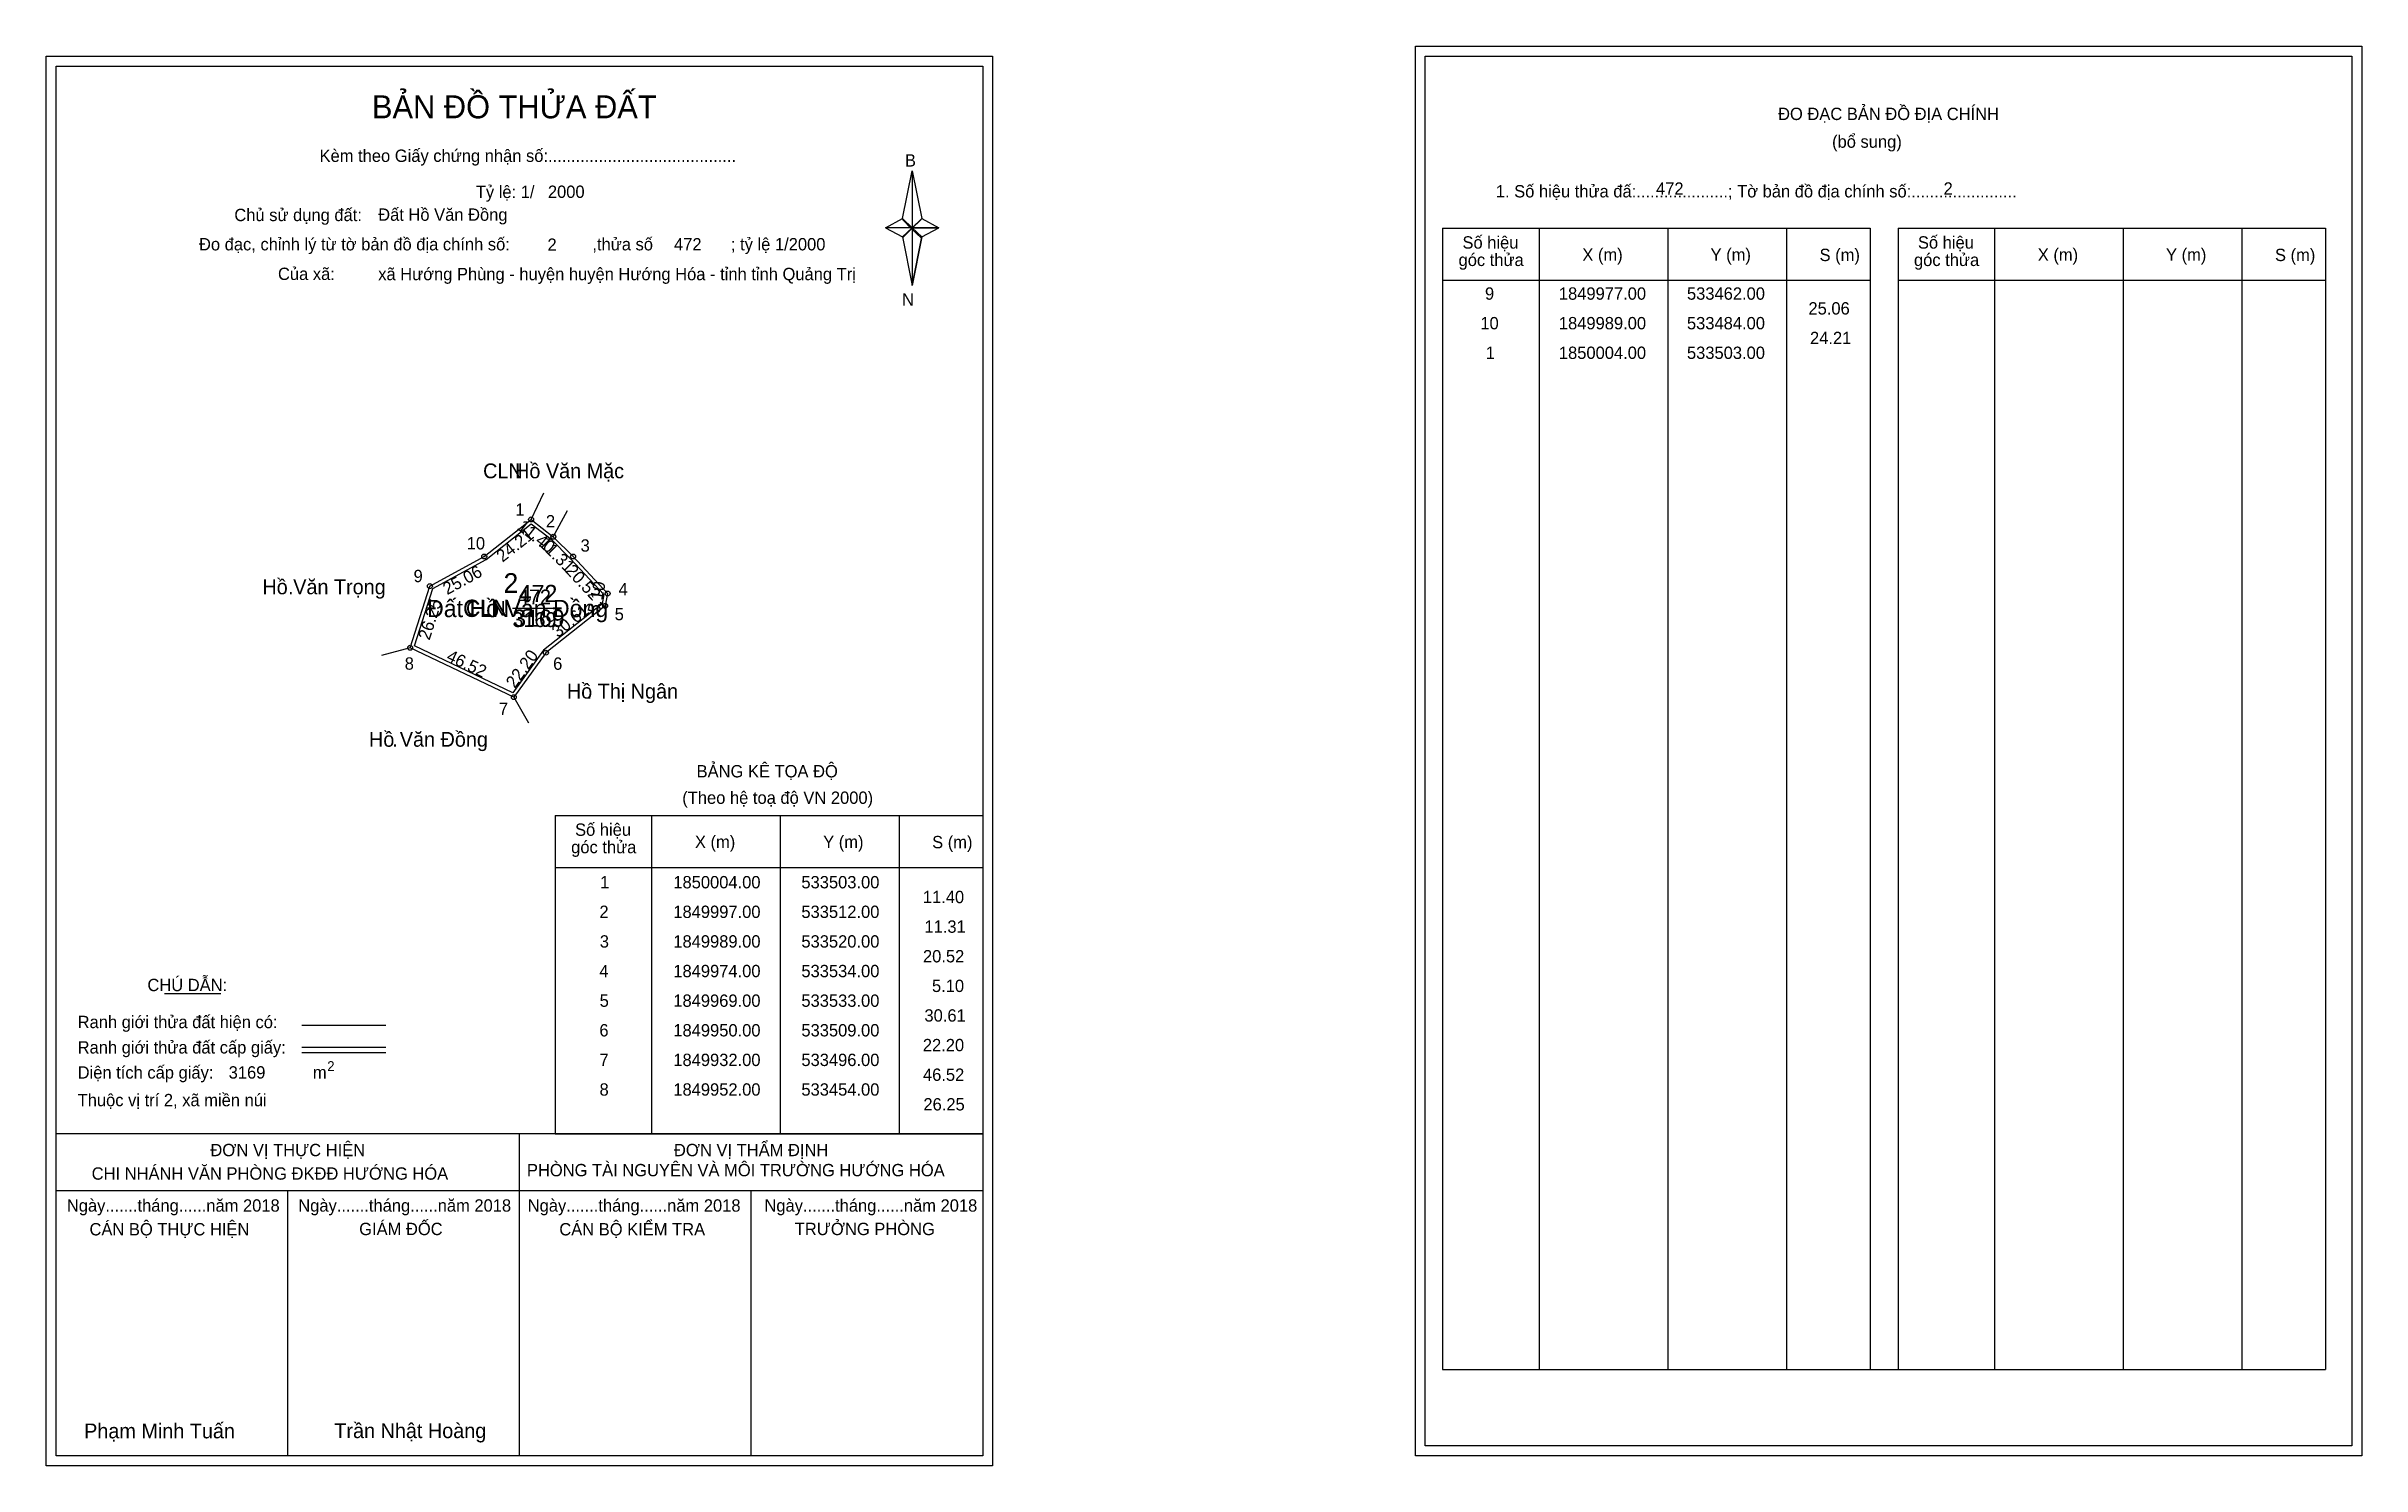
# Model space of a CAD drawing. Extents: x 533307 to 534245, y 1849621 to 1850196.
import ezdxf

# ---------------------------------------------------------------- set-up
doc = ezdxf.new("R2010")
doc.units = 0
for name, color, linetype in [('Level 1', 7, 'Continuous'), ('Level 10', 7, 'Continuous'), ('Level 11', 7, 'Continuous'), ('Level 13', 7, 'Continuous'), ('Level 2', 7, 'Continuous'), ('Level 27', 7, 'Continuous'), ('Level 3', 7, 'Continuous'), ('Level 36', 7, 'Continuous'), ('Level 4', 7, 'Continuous'), ('Level 49', 7, 'Continuous'), ('Level 5', 7, 'Continuous'), ('Level 53', 7, 'Continuous'), ('Level 55', 7, 'Continuous'), ('Level 6', 7, 'Continuous'), ('Level 60', 7, 'Continuous'), ('Level 63', 7, 'Continuous'), ('Level 7', 7, 'Continuous'), ('Level 9', 7, 'Continuous')]:
    doc.layers.add(name, color=color, linetype=linetype)

msp = doc.modelspace()

# ---------------------------------------------------------------- linework, layer by layer
at = {"layer": 'Level 1'}
for p, q in [((533310.59, 1850187.73), (533310.59, 1850187.73)), ((533865.24, 1850191.73), (533865.24, 1850191.73)), ((533653.44, 1850125.96), (533657.37, 1850145.24)), ((533657.37, 1850145.24), (533657.37, 1850122.19)), ((533657.37, 1850145.24), (533661.31, 1850125.96)), ((533646.55, 1850122.19), (533653.44, 1850125.96)), ((533653.44, 1850125.96), (533657.37, 1850122.19)), ((533657.08, 1850121.76), (533653.44, 1850125.52)), ((533657.37, 1850122.19), (533653.44, 1850118.51)), ((533657.08, 1850121.76), (533653.44, 1850118.07)), ((533653.44, 1850118.07), (533657.08, 1850121.76)), ((533653.44, 1850118.51), (533657.37, 1850098.79)), ((533661.01, 1850125.52), (533657.08, 1850121.76)), ((533657.08, 1850121.76), (533661.01, 1850125.52)), ((533661.01, 1850118.07), (533657.08, 1850121.76)), ((533661.31, 1850125.96), (533657.37, 1850122.19)), ((533657.37, 1850122.19), (533657.37, 1850098.79)), ((533657.37, 1850122.19), (533668.19, 1850122.19)), ((533657.37, 1850122.19), (533661.31, 1850118.51)), ((533661.31, 1850118.51), (533657.37, 1850098.79)), ((533661.31, 1850118.51), (533668.19, 1850122.19)), ((533872.3, 1850122.02), (534045.51, 1850122.02)), ((533911.48, 1849659.49), (533911.48, 1850122.02)), ((533963.63, 1849659.49), (533963.63, 1850122.02)), ((534011.57, 1850122.02), (534011.57, 1849659.49)), ((534045.51, 1850122.02), (534045.51, 1849659.49)), ((534056.82, 1850122.02), (534230.02, 1850122.02)), ((534096, 1849659.49), (534096, 1850122.02)), ((534148.14, 1849659.49), (534148.14, 1850122.02)), ((534196.09, 1850122.02), (534196.09, 1849659.49)), ((534230.02, 1850122.02), (534230.02, 1849659.49)), ((533872.3, 1850100.96), (534045.51, 1850100.96)), ((534056.82, 1850100.96), (534230.02, 1850100.96)), ((533512.78, 1849884.07), (533685.98, 1849884.07)), ((533551.96, 1849755.02), (533551.96, 1849884.07)), ((533604.1, 1849755.02), (533604.1, 1849884.07)), ((533652.05, 1849884.07), (533652.05, 1849755.02)), ((533512.78, 1849863.02), (533685.98, 1849863.02)), ((533354.43, 1849811.86), (533377.23, 1849811.86)), ((533410.16, 1849799.05), (533444.18, 1849799.05)), ((533410.16, 1849790.15), (533444.18, 1849790.15)), ((533410.16, 1849787.96), (533444.18, 1849787.96)), ((533524.25, 1849755.02), (533310.59, 1849755.02)), ((533685.98, 1849755.02), (533476.3, 1849755.02)), ((533498.29, 1849624.58), (533498.29, 1849755.02)), ((533512.78, 1849755.02), (533685.98, 1849755.02)), ((533685.99, 1849731.92), (533310.59, 1849731.92)), ((533404.44, 1849624.58), (533404.44, 1849731.92)), ((533592.14, 1849624.58), (533592.14, 1849731.92)), ((533872.3, 1849659.49), (534230.02, 1849659.49)), ((533685.98, 1849624.58), (533685.98, 1849624.58)), ((534240.64, 1849628.58), (534240.64, 1849628.58))]:
    msp.add_line(p, q, dxfattribs=at)
for points in [[(533653.44, 1850125.96), (533657.37, 1850145.24), (533657.37, 1850122.19)], [(533646.55, 1850122.19), (533653.44, 1850118.51), (533657.37, 1850122.19)], [(533657.37, 1850122.19), (533661.31, 1850125.96), (533668.19, 1850122.19)], [(533657.37, 1850122.19), (533657.37, 1850098.79), (533661.31, 1850118.51)]]:
    msp.add_lwpolyline(points, close=True, dxfattribs=at)
at = {"layer": 'Level 10'}
for points in [[(533503, 1850004), (533512, 1849997), (533520, 1849989), (533534, 1849974), (533533, 1849969), (533509, 1849950), (533496, 1849932), (533454, 1849952), (533462, 1849977), (533484, 1849989)], [(533503.01, 1850002.22), (533511.07, 1849995.95), (533518.99, 1849988.03), (533532.49, 1849973.57), (533531.73, 1849969.78), (533507.98, 1849950.98), (533495.55, 1849933.77), (533455.71, 1849952.74), (533463.16, 1849976.04), (533484.77, 1849987.83)]]:
    msp.add_lwpolyline(points, close=True, dxfattribs=at)
at = {"layer": 'Level 11'}
for centre in [(533503, 1850004), (533503, 1850004), (533512, 1849997), (533484, 1849989), (533520, 1849989), (533462, 1849977), (533533, 1849969), (533534, 1849974), (533454, 1849952), (533509, 1849950), (533496, 1849932)]:
    msp.add_circle(centre, 1, dxfattribs=at)
at = {"layer": 'Level 27'}
for p, q in [((533503, 1850004), (533508.16, 1850014.83)), ((533512, 1849997), (533517.69, 1850007.57)), ((533454, 1849952), (533442.42, 1849948.86)), ((533496, 1849932), (533501.99, 1849921.6))]:
    msp.add_line(p, q, dxfattribs=at)
at = {"layer": 'Level 3'}
for p, q in [((533872.3, 1850122.02), (533872.3, 1849659.49)), ((534056.82, 1850122.02), (534056.82, 1849659.49)), ((533512.78, 1849884.07), (533512.78, 1849755.02))]:
    msp.add_line(p, q, dxfattribs=at)
at = {"layer": 'Level 63'}
for points in [[(533861.24, 1850195.73), (534244.64, 1850195.73), (534244.64, 1849624.58), (533861.24, 1849624.58)], [(533306.59, 1850191.73), (533689.99, 1850191.73), (533689.99, 1849620.58), (533306.59, 1849620.58)], [(533310.59, 1850187.73), (533685.99, 1850187.73), (533685.99, 1849624.58), (533310.59, 1849624.58)], [(533865.24, 1850191.73), (534240.64, 1850191.73), (534240.64, 1849628.58), (533865.24, 1849628.58)]]:
    msp.add_lwpolyline(points, close=True, dxfattribs=at)
at = {"layer": 'Level 9'}
msp.add_line((533495.43, 1849968), (533512.79, 1849968), dxfattribs=at)

# ---------------------------------------------------------------- texts
at = {"layer": 'Level 1'}
for s, height, p in [('BẢN ĐỒ THỬA ĐẤT', 9.3313, (533438.52, 1850166.54)), ('ĐO ĐẠC BẢN ĐỒ ĐỊA CHÍNH', 5, (534008.19, 1850165.85)), ('(bổ sung)', 5, (534030.07, 1850154.61)), ('Kèm theo Giấy chứng nhận số:.........................................', 5, (533417.29, 1850148.88)), ('B', 5, (533654.46, 1850147)), ('1. Số hiệu thửa đấ:....................; Tờ bản đồ địa chính số:.......................', 5, (533893.85, 1850134.49)), ('Chủ sử dụng đất:', 5, (533382.77, 1850124.89)), ('Đo đạc, chỉnh lý từ tờ bản đồ địa chính số:                  ,thửa số                 ; tỷ lệ 1/2000', 5, (533368.45, 1850113.03)), ('Số hiệu', 5, (533880.33, 1850113.75)), ('Số hiệu', 5, (534064.85, 1850113.75)), ('góc thửa', 5, (533878.75, 1850106.69)), ('X (m)', 5, (533928.9, 1850108.8)), ('Y (m)', 5, (533980.85, 1850108.8)), ('S (m)', 5, (534025.01, 1850108.7)), ('góc thửa', 5, (534063.26, 1850106.69)), ('X (m)', 5, (534113.41, 1850108.8)), ('Y (m)', 5, (534165.37, 1850108.8)), ('S (m)', 5, (534209.52, 1850108.7)), ('Của xã:', 5, (533400.45, 1850101.03)), ('N', 5, (533653.26, 1850090.66)), ('BẢNG KÊ TỌA ĐỘ', 5, (533570.05, 1849899.48)), ('(Theo hệ toạ độ VN 2000)', 5, (533564.24, 1849888.76)), ('góc thửa', 5, (533519.23, 1849868.75)), ('Số hiệu', 5, (533520.81, 1849875.81)), ('X (m)', 5, (533569.37, 1849870.86)), ('Y (m)', 5, (533621.33, 1849870.86)), ('S (m)', 5, (533665.48, 1849870.76)), ('CHÚ DẪN:', 5, (533347.55, 1849812.87)), ('Ranh giới thửa đất hiện có:', 5, (533319.29, 1849797.87)), ('Ranh giới thửa đất cấp giấy:', 5, (533319.29, 1849787.59)), ('Diện tích cấp giấy:', 5, (533319.29, 1849777.43)), ('m', 5, (533414.6, 1849777.47)), ('2', 4, (533420.39, 1849780.49)), ('Thuộc vị trí 2, xã miền núi', 5, (533319.29, 1849766.23)), ('ĐƠN VỊ THỰC HIỆN', 5, (533373.06, 1849745.99)), ('ĐƠN VỊ THẨM ĐỊNH', 5, (533560.86, 1849745.99)), ('CHI NHÁNH VĂN PHÒNG ĐKĐĐ HƯỚNG HÓA', 5, (533324.97, 1849736.47)), ('PHÒNG TÀI NGUYÊN VÀ MÔI TRƯỜNG HƯỚNG HÓA', 5, (533501.31, 1849737.85)), ('Ngày.......tháng......năm 2018', 5, (533314.92, 1849723.52)), ('Ngày.......tháng......năm 2018', 5, (533408.67, 1849723.52)), ('Ngày.......tháng......năm 2018', 5, (533501.62, 1849723.52)), ('Ngày.......tháng......năm 2018', 5, (533597.53, 1849723.52)), ('CÁN BỘ THỰC HIỆN', 5, (533324.09, 1849713.89)), ('GIÁM ĐỐC', 5, (533433.35, 1849714.01)), ('CÁN BỘ KIỂM TRA', 5, (533514.43, 1849713.89)), ('TRƯỞNG PHÒNG', 5, (533609.81, 1849714.01)), ('Phạm Minh Tuấn', 6, (533321.91, 1849631.66)), ('Trần Nhật Hoàng', 6, (533423.29, 1849631.76))]:
    msp.add_text(s, height=height, dxfattribs=at).set_placement(p)
at = {"layer": 'Level 11'}
msp.add_text('Tỷ lệ: 1/', height=5, dxfattribs=at).set_placement((533480.6, 1850134.25))
at = {"layer": 'Level 13'}
for s, p in [('CLN', (533476.64, 1849965)), ('472', (533497.65, 1849969.6)), ('3169', (533495.43, 1849960.4))]:
    msp.add_text(s, height=6, dxfattribs=at).set_placement(p)
at = {"layer": 'Level 2'}
msp.add_text('Đất Hồ Văn Đồng', height=7, dxfattribs=at).set_placement((533460.86, 1849964.43))
at = {"layer": 'Level 3'}
msp.add_text('CLN', height=7, dxfattribs=at).set_placement((533475.42, 1849964.5))
at = {"layer": 'Level 36'}
for s, p in [('CLN', (533483.55, 1850020.69)), ('.', (533404.53, 1849973.69)), ('.', (533525.49, 1849931.41)), ('.', (533446.73, 1849911.91))]:
    msp.add_text(s, height=6, dxfattribs=at).set_placement(p)
at = {"layer": 'Level 4'}
msp.add_text('472', height=7, dxfattribs=at).set_placement((533498, 1849970.5))
at = {"layer": 'Level 49'}
for s, rotation, p in [('24.21', 38.29016, (533491.42, 1849986.45)), ('11.40', 322.12502, (533496.99, 1850000.31)), ('11.31', 315, (533505.78, 1849993.89)), ('25.06', 28.61046, (533468.99, 1849973.29)), ('20.52', 313.02507, (533516.61, 1849982.96)), ('5.10', 78.69007, (533530.69, 1849965.6)), ('26.25', 72.25533, (533461.83, 1849954.81)), ('30.61', 38.36749, (533513.85, 1849955.88)), ('46.52', 334.53665, (533468.32, 1849946.95)), ('22.20', 54.16235, (533496.41, 1849935.31))]:
    msp.add_text(s, height=5, rotation=rotation, dxfattribs=at).set_placement(p)
at = {"layer": 'Level 5'}
msp.add_text('3169', height=7, dxfattribs=at).set_placement((533495.74, 1849960.5))
at = {"layer": 'Level 53'}
for s, p in [('9', (533889.45, 1850093.04)), ('1849977.00', (533919.39, 1850093.04)), ('533462.00', (533971.28, 1850093.04)), ('25.06', (534020.5, 1850087.04)), ('10', (533887.58, 1850081.04)), ('1849989.00', (533919.39, 1850081.04)), ('533484.00', (533971.28, 1850081.04)), ('24.21', (534021.13, 1850075.04)), ('1', (533889.75, 1850069.04)), ('1850004.00', (533919.39, 1850069.04)), ('533503.00', (533971.28, 1850069.04)), ('1', (533530.98, 1849854.52)), ('1850004.00', (533560.62, 1849854.52)), ('533503.00', (533612.5, 1849854.52)), ('2', (533530.68, 1849842.52)), ('1849997.00', (533560.62, 1849842.52)), ('533512.00', (533612.5, 1849842.52)), ('11.40', (533661.71, 1849848.52)), ('11.31', (533662.36, 1849836.52)), ('3', (533530.83, 1849830.52)), ('1849989.00', (533560.62, 1849830.52)), ('533520.00', (533612.5, 1849830.52)), ('20.52', (533661.76, 1849824.52)), ('4', (533530.65, 1849818.52)), ('1849974.00', (533560.62, 1849818.52)), ('533534.00', (533612.5, 1849818.52)), ('5.10', (533665.41, 1849812.52)), ('5', (533530.77, 1849806.52)), ('1849969.00', (533560.62, 1849806.52)), ('533533.00', (533612.5, 1849806.52)), ('6', (533530.66, 1849794.52)), ('1849950.00', (533560.62, 1849794.52)), ('533509.00', (533612.5, 1849794.52)), ('30.61', (533662.36, 1849800.52)), ('22.20', (533661.71, 1849788.52)), ('7', (533530.69, 1849782.52)), ('1849932.00', (533560.62, 1849782.52)), ('533496.00', (533612.5, 1849782.52)), ('46.52', (533661.76, 1849776.52)), ('8', (533530.73, 1849770.52)), ('1849952.00', (533560.62, 1849770.52)), ('533454.00', (533612.5, 1849770.52)), ('26.25', (533661.94, 1849764.52))]:
    msp.add_text(s, height=5, dxfattribs=at).set_placement(p)
at = {"layer": 'Level 55'}
for s, height, p in [('468', 0.22, (533502.77, 1850003.78)), ('1', 0.8, (533502.78, 1850004)), ('0', 0.22, (533502.92, 1850003.78)), ('0', 0.22, (533502.92, 1850003.78)), ('468', 0.22, (533511.77, 1849996.78)), ('2', 0.8, (533511.73, 1849997)), ('0', 0.22, (533511.92, 1849996.78)), ('10', 0.8, (533483.43, 1849989)), ('0', 0.22, (533483.92, 1849988.78)), ('0', 0.22, (533483.92, 1849988.78)), ('3', 0.8, (533519.75, 1849989)), ('0', 0.22, (533519.92, 1849988.78)), ('9', 0.8, (533461.73, 1849977)), ('0', 0.22, (533461.92, 1849976.78)), ('0', 0.22, (533461.92, 1849976.78)), ('5', 0.8, (533532.74, 1849969)), ('0', 0.22, (533532.92, 1849968.78)), ('4', 0.8, (533533.72, 1849974)), ('0', 0.22, (533533.92, 1849973.78)), ('8', 0.8, (533453.74, 1849952)), ('0', 0.22, (533453.92, 1849951.78)), ('0', 0.22, (533453.92, 1849951.78)), ('0', 0.22, (533453.92, 1849951.78)), ('0', 0.22, (533453.92, 1849951.78)), ('6', 0.8, (533508.73, 1849950)), ('0', 0.22, (533508.92, 1849949.78)), ('7', 0.8, (533495.73, 1849932)), ('0', 0.22, (533495.92, 1849931.78)), ('0', 0.22, (533495.92, 1849931.78)), ('0', 0.22, (533495.92, 1849931.78))]:
    msp.add_text(s, height=height, dxfattribs=at).set_placement(p)
at = {"layer": 'Level 6'}
for s, p in [('2000', (533509.8, 1850134.29)), ('472', (533958.75, 1850135.57)), ('2', (534075.24, 1850135.61)), ('Đất Hồ Văn Đồng', (533441.04, 1850125.03)), ('2', (533509.64, 1850112.85)), ('472', (533560.9, 1850113.01)), ('xã Hướng Phùng - huyện huyện Hướng Hóa - tỉnh tỉnh Quảng Trị', (533441.06, 1850100.95)), ('3169', (533380.47, 1849777.44))]:
    msp.add_text(s, height=5, dxfattribs=at).set_placement(p)
at = {"layer": 'Level 60'}
for s, p in [('Hồ Văn Mặc', (533496.51, 1850020.69)), ('Hồ Văn Trọng', (533394.14, 1849973.69)), ('Hồ Thị Ngân', (533517.5, 1849931.41)), ('Hồ Văn Đồng', (533437.32, 1849911.91))]:
    msp.add_text(s, height=6, dxfattribs=at).set_placement(p)
at = {"layer": 'Level 7'}
msp.add_text('2', height=8, dxfattribs=at).set_placement((533491.84, 1849974.24))
at = {"layer": 'Level 9'}
for s, p in [('1', (533496.6, 1850005.49)), ('2', (533508.99, 1850000.76)), ('10', (533476.91, 1849991.84)), ('3', (533523.06, 1849990.95)), ('9', (533455.38, 1849978.58)), ('4', (533538.44, 1849973.25)), ('5', (533536.86, 1849963.16)), ('8', (533451.79, 1849943.13)), ('6', (533511.92, 1849943.08)), ('7', (533489.97, 1849924.8))]:
    msp.add_text(s, height=5, dxfattribs=at).set_placement(p)

doc.saveas('drawing.dxf')
